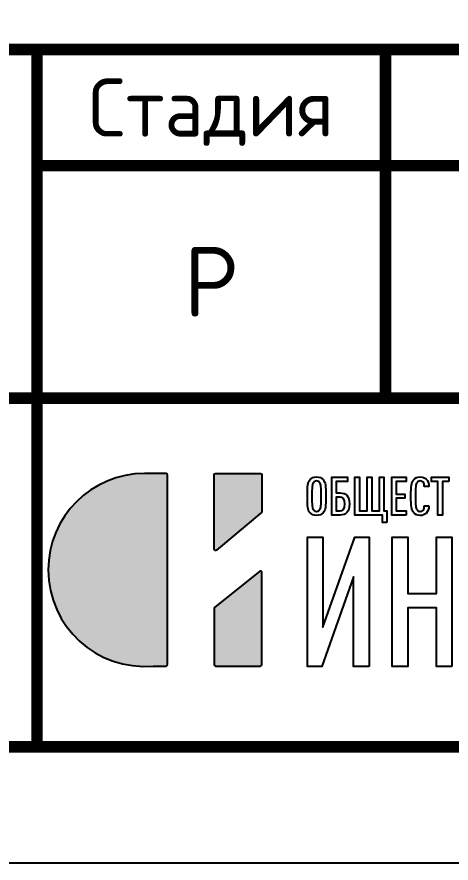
# Model space of a CAD drawing. Header units: millimetres. Extents: x 1601 to 14530, y 1157 to 3820.
# Drawn here: x 10499.52 to 10518.2, y 2825.59 to 2861.99 of the extents above; entities that cross this region are included whole.
import ezdxf
from ezdxf.enums import TextEntityAlignment as Align

# ---------------------------------------------------------------- set-up
doc = ezdxf.new("R2010")
doc.units = ezdxf.units.MM
doc.styles.add('GOST', font='GOST Common.ttf')

# ---------------------------------------------------------------- blocks, each defined once
blk = doc.blocks.new('Лого')
h = blk.add_hatch(color=151)
h.set_gradient(color1=(158, 191, 227), color2=(46, 54, 92), tint=1, name='HEMISPHERICAL')
edge = h.paths.add_edge_path()
edge.add_spline(control_points=[(0.349, 0.4943), (-0.1909, 0.4468), (-0.6571, 0.8707), (-0.6571, 1.4146), (-0.6571, 1.4146), (-0.6571, 1.9249), (-0.2434, 2.3386), (0.2669, 2.3386), (0.2669, 2.3386), (0.2669, 2.3386), (0.4714, 2.3386), (0.4714, 2.3386), (0.4714, 2.3386), (0.4787, 2.3386), (0.4846, 2.3327), (0.4846, 2.3254), (0.4846, 2.3254), (0.4846, 2.3254), (0.4846, 0.5075), (0.4846, 0.5075), (0.4846, 0.5075), (0.4846, 0.5003), (0.4787, 0.4943), (0.4714, 0.4943), (0.4714, 0.4943), (0.4714, 0.4943), (0.3502, 0.4943), (0.3502, 0.4943), (0.3502, 0.4943), (0.3497, 0.4943), (0.3494, 0.4943), (0.349, 0.4943)], knot_values=[0, 0, 0, 0, 0.111111, 0.111111, 0.111111, 0.111211, 0.222222, 0.222222, 0.222222, 0.222322, 0.333333, 0.333333, 0.333333, 0.333433, 0.444444, 0.444444, 0.444444, 0.444544, 0.555556, 0.555556, 0.555556, 0.555656, 0.666667, 0.666667, 0.666667, 0.666767, 0.777778, 0.777778, 0.777778, 0.777878, 1, 1, 1, 1], degree=3, periodic=0)
edge = h.paths.add_edge_path()
edge.add_spline(control_points=[(0.9551, 1.604), (0.9551, 1.604), (1.3853, 1.966), (1.3853, 1.966), (1.3853, 1.966), (1.3884, 1.9686), (1.39, 1.972), (1.39, 1.9761), (1.39, 1.9761), (1.39, 1.9761), (1.39, 2.3254), (1.39, 2.3254), (1.39, 2.3254), (1.39, 2.3327), (1.3841, 2.3386), (1.3768, 2.3386), (1.3768, 2.3386), (1.3768, 2.3386), (0.9466, 2.3386), (0.9466, 2.3386), (0.9466, 2.3386), (0.9393, 2.3386), (0.9334, 2.3327), (0.9334, 2.3254), (0.9334, 2.3254), (0.9334, 2.3254), (0.9334, 1.6141), (0.9334, 1.6141), (0.9334, 1.6141), (0.9334, 1.6089), (0.9363, 1.6044), (0.941, 1.6021), (0.941, 1.6021), (0.9458, 1.5999), (0.9511, 1.6006), (0.9551, 1.604)], knot_values=[0, 0, 0, 0, 0.1, 0.1, 0.1, 0.1001, 0.2, 0.2, 0.2, 0.2001, 0.3, 0.3, 0.3, 0.3001, 0.4, 0.4, 0.4, 0.4001, 0.5, 0.5, 0.5, 0.5001, 0.6, 0.6, 0.6, 0.6001, 0.7, 0.7, 0.7, 0.7001, 0.8, 0.8, 0.8, 0.8001, 1, 1, 1, 1], degree=3, periodic=0)
edge = h.paths.add_edge_path()
edge.add_spline(control_points=[(0.9384, 1.0593), (0.9384, 1.0593), (1.3686, 1.4007), (1.3686, 1.4007), (1.3686, 1.4007), (1.3727, 1.4039), (1.3779, 1.4045), (1.3826, 1.4023), (1.3826, 1.4023), (1.3873, 1.4), (1.39, 1.3956), (1.39, 1.3904), (1.39, 1.3904), (1.39, 1.3904), (1.39, 0.5075), (1.39, 0.5075), (1.39, 0.5075), (1.39, 0.5003), (1.3841, 0.4943), (1.3768, 0.4943), (1.3768, 0.4943), (1.3768, 0.4943), (0.9466, 0.4943), (0.9466, 0.4943), (0.9466, 0.4943), (0.9393, 0.4943), (0.9334, 0.5003), (0.9334, 0.5075), (0.9334, 0.5075), (0.9334, 0.5075), (0.9334, 1.049), (0.9334, 1.049), (0.9334, 1.049), (0.9334, 1.0531), (0.9351, 1.0567), (0.9384, 1.0593)], knot_values=[0, 0, 0, 0, 0.1, 0.1, 0.1, 0.1001, 0.2, 0.2, 0.2, 0.2001, 0.3, 0.3, 0.3, 0.3001, 0.4, 0.4, 0.4, 0.4001, 0.5, 0.5, 0.5, 0.5001, 0.6, 0.6, 0.6, 0.6001, 0.7, 0.7, 0.7, 0.7001, 0.8, 0.8, 0.8, 0.8001, 1, 1, 1, 1], degree=3, periodic=0)
at = {"color": 159}
for points, knots in [([(0.349, 0.4943), (-0.1909, 0.4468), (-0.6571, 0.8707), (-0.6571, 1.4146), (-0.6571, 1.4146), (-0.6571, 1.9249), (-0.2434, 2.3386), (0.2669, 2.3386), (0.2669, 2.3386), (0.2669, 2.3386), (0.4714, 2.3386), (0.4714, 2.3386), (0.4714, 2.3386), (0.4787, 2.3386), (0.4846, 2.3327), (0.4846, 2.3254), (0.4846, 2.3254), (0.4846, 2.3254), (0.4846, 0.5075), (0.4846, 0.5075), (0.4846, 0.5075), (0.4846, 0.5003), (0.4787, 0.4943), (0.4714, 0.4943), (0.4714, 0.4943), (0.4714, 0.4943), (0.3502, 0.4943), (0.3502, 0.4943), (0.3502, 0.4943), (0.3497, 0.4943), (0.3494, 0.4943), (0.349, 0.4943)], [0, 0, 0, 0, 0.111111, 0.111111, 0.111111, 0.111111, 0.222222, 0.222222, 0.222222, 0.222222, 0.333333, 0.333333, 0.333333, 0.333333, 0.444444, 0.444444, 0.444444, 0.444444, 0.555556, 0.555556, 0.555556, 0.555556, 0.666667, 0.666667, 0.666667, 0.666667, 0.777778, 0.777778, 0.777778, 0.777778, 1, 1, 1, 1]), ([(0.9551, 1.604), (0.9551, 1.604), (1.3853, 1.966), (1.3853, 1.966), (1.3853, 1.966), (1.3884, 1.9686), (1.39, 1.972), (1.39, 1.9761), (1.39, 1.9761), (1.39, 1.9761), (1.39, 2.3254), (1.39, 2.3254), (1.39, 2.3254), (1.39, 2.3327), (1.3841, 2.3386), (1.3768, 2.3386), (1.3768, 2.3386), (1.3768, 2.3386), (0.9466, 2.3386), (0.9466, 2.3386), (0.9466, 2.3386), (0.9393, 2.3386), (0.9334, 2.3327), (0.9334, 2.3254), (0.9334, 2.3254), (0.9334, 2.3254), (0.9334, 1.6141), (0.9334, 1.6141), (0.9334, 1.6141), (0.9334, 1.6089), (0.9363, 1.6044), (0.941, 1.6021), (0.941, 1.6021), (0.9458, 1.5999), (0.9511, 1.6006), (0.9551, 1.604)], [0, 0, 0, 0, 0.1, 0.1, 0.1, 0.1, 0.2, 0.2, 0.2, 0.2, 0.3, 0.3, 0.3, 0.3, 0.4, 0.4, 0.4, 0.4, 0.5, 0.5, 0.5, 0.5, 0.6, 0.6, 0.6, 0.6, 0.7, 0.7, 0.7, 0.7, 0.8, 0.8, 0.8, 0.8, 1, 1, 1, 1]), ([(2.0023, 2.1207), (2.0023, 2.2208), (1.9992, 2.2533), (1.9759, 2.2792), (1.9759, 2.2792), (1.9616, 2.2949), (1.9423, 2.3056), (1.9139, 2.3056), (1.9139, 2.3056), (1.8854, 2.3056), (1.8661, 2.2949), (1.8519, 2.2792), (1.8519, 2.2792), (1.8286, 2.2533), (1.8255, 2.2208), (1.8255, 2.1207), (1.8255, 2.1207), (1.8255, 2.0206), (1.8286, 1.9881), (1.8519, 1.9622), (1.8519, 1.9622), (1.8661, 1.9465), (1.8854, 1.9358), (1.9139, 1.9358), (1.9139, 1.9358), (1.9423, 1.9358), (1.9616, 1.9465), (1.9759, 1.9622), (1.9759, 1.9622), (1.9992, 1.9881), (2.0023, 2.0206), (2.0023, 2.1207)], [0, 0, 0, 0, 0.111111, 0.111111, 0.111111, 0.111111, 0.222222, 0.222222, 0.222222, 0.222222, 0.333333, 0.333333, 0.333333, 0.333333, 0.444444, 0.444444, 0.444444, 0.444444, 0.555556, 0.555556, 0.555556, 0.555556, 0.666667, 0.666667, 0.666667, 0.666667, 0.777778, 0.777778, 0.777778, 0.777778, 1, 1, 1, 1]), ([(2.2278, 2.046), (2.2278, 2.1263), (2.1958, 2.1522), (2.1409, 2.1522), (2.1409, 2.1522), (2.1409, 2.1522), (2.1023, 2.1522), (2.1023, 2.1522), (2.1023, 2.1522), (2.1023, 2.1522), (2.1023, 2.2624), (2.1023, 2.2624), (2.1023, 2.2624), (2.1023, 2.2624), (2.2115, 2.2624), (2.2115, 2.2624), (2.2115, 2.2624), (2.2115, 2.2624), (2.2115, 2.3015), (2.2115, 2.3015), (2.2115, 2.3015), (2.2115, 2.3015), (2.0586, 2.3015), (2.0586, 2.3015), (2.0586, 2.3015), (2.0586, 2.3015), (2.0586, 1.9399), (2.0586, 1.9399), (2.0586, 1.9399), (2.0586, 1.9399), (2.1409, 1.9399), (2.1409, 1.9399), (2.1409, 1.9399), (2.1953, 1.9399), (2.2278, 1.9663), (2.2278, 2.046)], [0, 0, 0, 0, 0.1, 0.1, 0.1, 0.1, 0.2, 0.2, 0.2, 0.2, 0.3, 0.3, 0.3, 0.3, 0.4, 0.4, 0.4, 0.4, 0.5, 0.5, 0.5, 0.5, 0.6, 0.6, 0.6, 0.6, 0.7, 0.7, 0.7, 0.7, 0.8, 0.8, 0.8, 0.8, 1, 1, 1, 1]), ([(2.5874, 1.8678), (2.5874, 1.8678), (2.5874, 1.979), (2.5874, 1.979), (2.5874, 1.979), (2.5874, 1.979), (2.5589, 1.979), (2.5589, 1.979), (2.5589, 1.979), (2.5589, 1.979), (2.5589, 2.3015), (2.5589, 2.3015), (2.5589, 2.3015), (2.5589, 2.3015), (2.5153, 2.3015), (2.5153, 2.3015), (2.5153, 2.3015), (2.5153, 2.3015), (2.5153, 1.979), (2.5153, 1.979), (2.5153, 1.979), (2.5153, 1.979), (2.4421, 1.979), (2.4421, 1.979), (2.4421, 1.979), (2.4421, 1.979), (2.4421, 2.3015), (2.4421, 2.3015), (2.4421, 2.3015), (2.4421, 2.3015), (2.3984, 2.3015), (2.3984, 2.3015), (2.3984, 2.3015), (2.3984, 2.3015), (2.3984, 1.979), (2.3984, 1.979), (2.3984, 1.979), (2.3984, 1.979), (2.3253, 1.979), (2.3253, 1.979), (2.3253, 1.979), (2.3253, 1.979), (2.3253, 2.3015), (2.3253, 2.3015), (2.3253, 2.3015), (2.3253, 2.3015), (2.2816, 2.3015), (2.2816, 2.3015), (2.2816, 2.3015), (2.2816, 2.3015), (2.2816, 1.9399), (2.2816, 1.9399), (2.2816, 1.9399), (2.2816, 1.9399), (2.5457, 1.9399), (2.5457, 1.9399), (2.5457, 1.9399), (2.5457, 1.9399), (2.5457, 1.8678), (2.5457, 1.8678), (2.5457, 1.8678), (2.5457, 1.8678), (2.5874, 1.8678), (2.5874, 1.8678)], [0, 0, 0, 0, 0.058824, 0.058824, 0.058824, 0.058824, 0.117647, 0.117647, 0.117647, 0.117647, 0.176471, 0.176471, 0.176471, 0.176471, 0.235294, 0.235294, 0.235294, 0.235294, 0.294118, 0.294118, 0.294118, 0.294118, 0.352941, 0.352941, 0.352941, 0.352941, 0.411765, 0.411765, 0.411765, 0.411765, 0.470588, 0.470588, 0.470588, 0.470588, 0.529412, 0.529412, 0.529412, 0.529412, 0.588235, 0.588235, 0.588235, 0.588235, 0.647059, 0.647059, 0.647059, 0.647059, 0.705882, 0.705882, 0.705882, 0.705882, 0.764706, 0.764706, 0.764706, 0.764706, 0.823529, 0.823529, 0.823529, 0.823529, 0.882353, 0.882353, 0.882353, 0.882353, 1, 1, 1, 1]), ([(2.7733, 1.9399), (2.7733, 1.9399), (2.7733, 1.979), (2.7733, 1.979), (2.7733, 1.979), (2.7733, 1.979), (2.6773, 1.979), (2.6773, 1.979), (2.6773, 1.979), (2.6773, 1.979), (2.6773, 2.1019), (2.6773, 2.1019), (2.6773, 2.1019), (2.6773, 2.1019), (2.7601, 2.1019), (2.7601, 2.1019), (2.7601, 2.1019), (2.7601, 2.1019), (2.7601, 2.141), (2.7601, 2.141), (2.7601, 2.141), (2.7601, 2.141), (2.6773, 2.141), (2.6773, 2.141), (2.6773, 2.141), (2.6773, 2.141), (2.6773, 2.2624), (2.6773, 2.2624), (2.6773, 2.2624), (2.6773, 2.2624), (2.7733, 2.2624), (2.7733, 2.2624), (2.7733, 2.2624), (2.7733, 2.2624), (2.7733, 2.3015), (2.7733, 2.3015), (2.7733, 2.3015), (2.7733, 2.3015), (2.6336, 2.3015), (2.6336, 2.3015), (2.6336, 2.3015), (2.6336, 2.3015), (2.6336, 1.9399), (2.6336, 1.9399), (2.6336, 1.9399), (2.6336, 1.9399), (2.7733, 1.9399), (2.7733, 1.9399)], [0, 0, 0, 0, 0.076923, 0.076923, 0.076923, 0.076923, 0.153846, 0.153846, 0.153846, 0.153846, 0.230769, 0.230769, 0.230769, 0.230769, 0.307692, 0.307692, 0.307692, 0.307692, 0.384615, 0.384615, 0.384615, 0.384615, 0.461538, 0.461538, 0.461538, 0.461538, 0.538462, 0.538462, 0.538462, 0.538462, 0.615385, 0.615385, 0.615385, 0.615385, 0.692308, 0.692308, 0.692308, 0.692308, 0.769231, 0.769231, 0.769231, 0.769231, 0.846154, 0.846154, 0.846154, 0.846154, 1, 1, 1, 1]), ([(2.9897, 2.0293), (2.9897, 2.0293), (2.9465, 2.0293), (2.9465, 2.0293), (2.9465, 2.0293), (2.946, 2.014), (2.9429, 1.9983), (2.9348, 1.9876), (2.9348, 1.9876), (2.9292, 1.9805), (2.9201, 1.9749), (2.9064, 1.9749), (2.9064, 1.9749), (2.8921, 1.9749), (2.8825, 1.9805), (2.8764, 1.9886), (2.8764, 1.9886), (2.8637, 2.0059), (2.8617, 2.0349), (2.8617, 2.1207), (2.8617, 2.1207), (2.8617, 2.2065), (2.8637, 2.2355), (2.8764, 2.2528), (2.8764, 2.2528), (2.8825, 2.2609), (2.8921, 2.2665), (2.9064, 2.2665), (2.9064, 2.2665), (2.9201, 2.2665), (2.9292, 2.2609), (2.9348, 2.2538), (2.9348, 2.2538), (2.9434, 2.2431), (2.946, 2.2279), (2.9465, 2.2126), (2.9465, 2.2126), (2.9465, 2.2126), (2.9897, 2.2126), (2.9897, 2.2126), (2.9897, 2.2126), (2.9891, 2.2421), (2.9805, 2.268), (2.9638, 2.2843), (2.9638, 2.2843), (2.9495, 2.298), (2.9318, 2.3056), (2.9064, 2.3056), (2.9064, 2.3056), (2.8779, 2.3056), (2.8581, 2.2949), (2.8444, 2.2792), (2.8444, 2.2792), (2.8205, 2.2517), (2.818, 2.2208), (2.818, 2.1207), (2.818, 2.1207), (2.818, 2.0206), (2.8205, 1.9897), (2.8444, 1.9622), (2.8444, 1.9622), (2.8581, 1.9465), (2.8779, 1.9358), (2.9064, 1.9358), (2.9064, 1.9358), (2.9302, 1.9358), (2.948, 1.9429), (2.9622, 1.9556), (2.9622, 1.9556), (2.98, 1.9719), (2.9891, 1.9988), (2.9897, 2.0293)], [0, 0, 0, 0, 0.052632, 0.052632, 0.052632, 0.052632, 0.105263, 0.105263, 0.105263, 0.105263, 0.157895, 0.157895, 0.157895, 0.157895, 0.210526, 0.210526, 0.210526, 0.210526, 0.263158, 0.263158, 0.263158, 0.263158, 0.315789, 0.315789, 0.315789, 0.315789, 0.368421, 0.368421, 0.368421, 0.368421, 0.421053, 0.421053, 0.421053, 0.421053, 0.473684, 0.473684, 0.473684, 0.473684, 0.526316, 0.526316, 0.526316, 0.526316, 0.578947, 0.578947, 0.578947, 0.578947, 0.631579, 0.631579, 0.631579, 0.631579, 0.684211, 0.684211, 0.684211, 0.684211, 0.736842, 0.736842, 0.736842, 0.736842, 0.789474, 0.789474, 0.789474, 0.789474, 0.842105, 0.842105, 0.842105, 0.842105, 0.894737, 0.894737, 0.894737, 0.894737, 1, 1, 1, 1]), ([(3.1796, 2.2624), (3.1796, 2.2624), (3.1796, 2.3015), (3.1796, 2.3015), (3.1796, 2.3015), (3.1796, 2.3015), (3.0145, 2.3015), (3.0145, 2.3015), (3.0145, 2.3015), (3.0145, 2.3015), (3.0145, 2.2624), (3.0145, 2.2624), (3.0145, 2.2624), (3.0145, 2.2624), (3.0755, 2.2624), (3.0755, 2.2624), (3.0755, 2.2624), (3.0755, 2.2624), (3.0755, 1.9399), (3.0755, 1.9399), (3.0755, 1.9399), (3.0755, 1.9399), (3.1192, 1.9399), (3.1192, 1.9399), (3.1192, 1.9399), (3.1192, 1.9399), (3.1192, 2.2624), (3.1192, 2.2624), (3.1192, 2.2624), (3.1192, 2.2624), (3.1796, 2.2624), (3.1796, 2.2624)], [0, 0, 0, 0, 0.111111, 0.111111, 0.111111, 0.111111, 0.222222, 0.222222, 0.222222, 0.222222, 0.333333, 0.333333, 0.333333, 0.333333, 0.444444, 0.444444, 0.444444, 0.444444, 0.555556, 0.555556, 0.555556, 0.555556, 0.666667, 0.666667, 0.666667, 0.666667, 0.777778, 0.777778, 0.777778, 0.777778, 1, 1, 1, 1]), ([(1.9586, 2.1207), (1.9586, 2.0349), (1.956, 2.0059), (1.9433, 1.9886), (1.9433, 1.9886), (1.9372, 1.9805), (1.9281, 1.9749), (1.9139, 1.9749), (1.9139, 1.9749), (1.8997, 1.9749), (1.89, 1.9805), (1.8839, 1.9886), (1.8839, 1.9886), (1.8712, 2.0059), (1.8692, 2.0349), (1.8692, 2.1207), (1.8692, 2.1207), (1.8692, 2.2065), (1.8712, 2.2355), (1.8839, 2.2528), (1.8839, 2.2528), (1.89, 2.2609), (1.8997, 2.2665), (1.9139, 2.2665), (1.9139, 2.2665), (1.9281, 2.2665), (1.9372, 2.2609), (1.9433, 2.2528), (1.9433, 2.2528), (1.956, 2.2355), (1.9586, 2.2065), (1.9586, 2.1207)], [0, 0, 0, 0, 0.111111, 0.111111, 0.111111, 0.111111, 0.222222, 0.222222, 0.222222, 0.222222, 0.333333, 0.333333, 0.333333, 0.333333, 0.444444, 0.444444, 0.444444, 0.444444, 0.555556, 0.555556, 0.555556, 0.555556, 0.666667, 0.666667, 0.666667, 0.666667, 0.777778, 0.777778, 0.777778, 0.777778, 1, 1, 1, 1]), ([(2.1841, 2.046), (2.1841, 1.9973), (2.1689, 1.979), (2.1404, 1.979), (2.1404, 1.979), (2.1404, 1.979), (2.1023, 1.979), (2.1023, 1.979), (2.1023, 1.979), (2.1023, 1.979), (2.1023, 2.1126), (2.1023, 2.1126), (2.1023, 2.1126), (2.1023, 2.1126), (2.1404, 2.1126), (2.1404, 2.1126), (2.1404, 2.1126), (2.1689, 2.1126), (2.1841, 2.0948), (2.1841, 2.046)], [0, 0, 0, 0, 0.166667, 0.166667, 0.166667, 0.166667, 0.333333, 0.333333, 0.333333, 0.333333, 0.5, 0.5, 0.5, 0.5, 0.666667, 0.666667, 0.666667, 0.666667, 1, 1, 1, 1]), ([(2.416, 0.4914), (2.416, 0.4914), (2.416, 1.7272), (2.416, 1.7272), (2.416, 1.7272), (2.416, 1.7272), (2.2789, 1.7272), (2.2789, 1.7272), (2.2789, 1.7272), (2.2789, 1.7272), (1.9752, 0.8681), (1.9752, 0.8681), (1.9752, 0.8681), (1.9752, 0.8681), (1.9752, 1.7272), (1.9752, 1.7272), (1.9752, 1.7272), (1.9752, 1.7272), (1.826, 1.7272), (1.826, 1.7272), (1.826, 1.7272), (1.826, 1.7272), (1.826, 0.4914), (1.826, 0.4914), (1.826, 0.4914), (1.826, 0.4914), (1.9648, 0.4914), (1.9648, 0.4914), (1.9648, 0.4914), (1.9648, 0.4914), (2.2668, 1.3488), (2.2668, 1.3488), (2.2668, 1.3488), (2.2668, 1.3488), (2.2668, 0.4914), (2.2668, 0.4914), (2.2668, 0.4914), (2.2668, 0.4914), (2.416, 0.4914), (2.416, 0.4914)], [0, 0, 0, 0, 0.090909, 0.090909, 0.090909, 0.090909, 0.181818, 0.181818, 0.181818, 0.181818, 0.272727, 0.272727, 0.272727, 0.272727, 0.363636, 0.363636, 0.363636, 0.363636, 0.454545, 0.454545, 0.454545, 0.454545, 0.545455, 0.545455, 0.545455, 0.545455, 0.636364, 0.636364, 0.636364, 0.636364, 0.727273, 0.727273, 0.727273, 0.727273, 0.818182, 0.818182, 0.818182, 0.818182, 1, 1, 1, 1]), ([(3.211, 0.4914), (3.211, 0.4914), (3.211, 1.7272), (3.211, 1.7272), (3.211, 1.7272), (3.211, 1.7272), (3.0617, 1.7272), (3.0617, 1.7272), (3.0617, 1.7272), (3.0617, 1.7272), (3.0617, 1.1874), (3.0617, 1.1874), (3.0617, 1.1874), (3.0617, 1.1874), (2.7875, 1.1874), (2.7875, 1.1874), (2.7875, 1.1874), (2.7875, 1.1874), (2.7875, 1.7272), (2.7875, 1.7272), (2.7875, 1.7272), (2.7875, 1.7272), (2.6382, 1.7272), (2.6382, 1.7272), (2.6382, 1.7272), (2.6382, 1.7272), (2.6382, 0.4914), (2.6382, 0.4914), (2.6382, 0.4914), (2.6382, 0.4914), (2.7875, 0.4914), (2.7875, 0.4914), (2.7875, 0.4914), (2.7875, 0.4914), (2.7875, 1.052), (2.7875, 1.052), (2.7875, 1.052), (2.7875, 1.052), (3.0617, 1.052), (3.0617, 1.052), (3.0617, 1.052), (3.0617, 1.052), (3.0617, 0.4914), (3.0617, 0.4914), (3.0617, 0.4914), (3.0617, 0.4914), (3.211, 0.4914), (3.211, 0.4914)], [0, 0, 0, 0, 0.076923, 0.076923, 0.076923, 0.076923, 0.153846, 0.153846, 0.153846, 0.153846, 0.230769, 0.230769, 0.230769, 0.230769, 0.307692, 0.307692, 0.307692, 0.307692, 0.384615, 0.384615, 0.384615, 0.384615, 0.461538, 0.461538, 0.461538, 0.461538, 0.538462, 0.538462, 0.538462, 0.538462, 0.615385, 0.615385, 0.615385, 0.615385, 0.692308, 0.692308, 0.692308, 0.692308, 0.769231, 0.769231, 0.769231, 0.769231, 0.846154, 0.846154, 0.846154, 0.846154, 1, 1, 1, 1]), ([(0.9384, 1.0593), (0.9384, 1.0593), (1.3686, 1.4007), (1.3686, 1.4007), (1.3686, 1.4007), (1.3727, 1.4039), (1.3779, 1.4045), (1.3826, 1.4023), (1.3826, 1.4023), (1.3873, 1.4), (1.39, 1.3956), (1.39, 1.3904), (1.39, 1.3904), (1.39, 1.3904), (1.39, 0.5075), (1.39, 0.5075), (1.39, 0.5075), (1.39, 0.5003), (1.3841, 0.4943), (1.3768, 0.4943), (1.3768, 0.4943), (1.3768, 0.4943), (0.9466, 0.4943), (0.9466, 0.4943), (0.9466, 0.4943), (0.9393, 0.4943), (0.9334, 0.5003), (0.9334, 0.5075), (0.9334, 0.5075), (0.9334, 0.5075), (0.9334, 1.049), (0.9334, 1.049), (0.9334, 1.049), (0.9334, 1.0531), (0.9351, 1.0567), (0.9384, 1.0593)], [0, 0, 0, 0, 0.1, 0.1, 0.1, 0.1, 0.2, 0.2, 0.2, 0.2, 0.3, 0.3, 0.3, 0.3, 0.4, 0.4, 0.4, 0.4, 0.5, 0.5, 0.5, 0.5, 0.6, 0.6, 0.6, 0.6, 0.7, 0.7, 0.7, 0.7, 0.8, 0.8, 0.8, 0.8, 1, 1, 1, 1])]:
    blk.add_open_spline(points, degree=3, knots=knots, dxfattribs=at)

msp = doc.modelspace()

# ---------------------------------------------------------------- linework, layer by layer
msp.add_lwpolyline([(9961.3843, 3245.5891), (10555.3843, 3245.5891), (10555.3843, 2825.5891), (9961.3843, 2825.5891)], close=True)
at = {"const_width": 0.5}
msp.add_lwpolyline([(9981.3843, 3240.5891), (10550.3843, 3240.5891), (10550.3843, 2830.5891), (9981.3843, 2830.5891)], close=True, dxfattribs=at)
for points in [[(10365.3843, 2860.5891), (10550.3843, 2860.5891)], [(10500.3843, 2860.5891), (10500.3843, 2830.5891)], [(10515.3843, 2860.5891), (10515.3843, 2845.5891)], [(10500.3843, 2855.5891), (10550.3843, 2855.5891)], [(10430.3843, 2845.5891), (10550.3843, 2845.5891)]]:
    msp.add_lwpolyline(points, dxfattribs=at)

# ---------------------------------------------------------------- block references
at = {"xscale": 4.492609629394886, "yscale": 4.492609629394886, "zscale": 4.492609629394886}
msp.add_blockref('Лого', (10503.8179, 2831.8443), dxfattribs=at)

# ---------------------------------------------------------------- texts
at = {"style": 'GOST'}
for s, height, p in [('Стадия', 2.5, (10507.8843, 2858.0891)), ('Р', 3, (10507.8843, 2850.5891))]:
    msp.add_text(s, height=height, dxfattribs=at).set_placement(p, align=Align.MIDDLE_CENTER)

doc.saveas('drawing.dxf')
